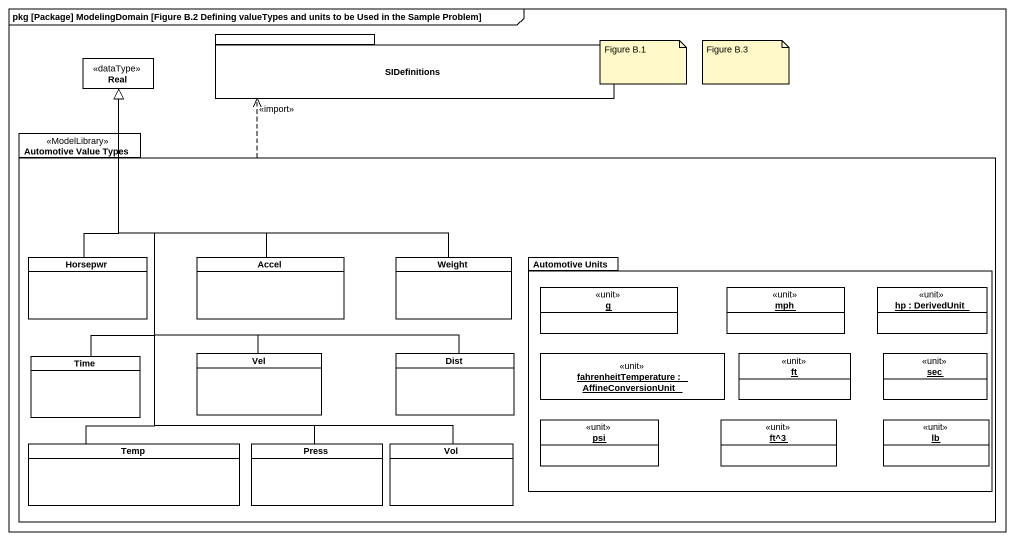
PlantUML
@startuml
mainframe pkg [Package] ModelingDomain [Figure B.2 Defining valueTypes and units to be Used in the Sample Problem]
hide circle
hide empty members
package SIDefinitions #FFFFFF {
}
class Real <<dataType>> #FFFFFF
package "Automotive Value Types" as Automotive_Value_Types <<ModelLibrary>> #FFFFFF {
  class Horsepwr #FFFFFF
  class Accel #FFFFFF
  class Weight #FFFFFF
  package "Automotive Units" as Automotive_Units #FFFFFF {
    object g <<unit>> #FFFFFF
    object mph <<unit>> #FFFFFF
    object "hp : DerivedUnit" as hp <<unit>> #FFFFFF
    object "fahrenheitTemperature : AffineConversionUnit" as fahrenheitTemperature <<unit>> #FFFFFF
    object ft <<unit>> #FFFFFF
    object sec <<unit>> #FFFFFF
    object psi <<unit>> #FFFFFF
    object "ft^3" as ft_3 <<unit>> #FFFFFF
    object lb <<unit>> #FFFFFF
  }
  class Time #FFFFFF
  class Vel #FFFFFF
  class Dist #FFFFFF
  class Temp #FFFFFF
  class Press #FFFFFF
  class Vol #FFFFFF
}
Automotive_Value_Types .up.> SIDefinitions : <<import>>
Horsepwr -up-|> Real
Accel -up-|> Real
Weight -up-|> Real
Time -up-|> Real
Vel -up-|> Real
Dist -up-|> Real
Temp -up-|> Real
Press -up-|> Real
Vol -up-|> Real
note as N1
  Figure B.1
end note
note as N2
  Figure B.3
end note
@enduml
